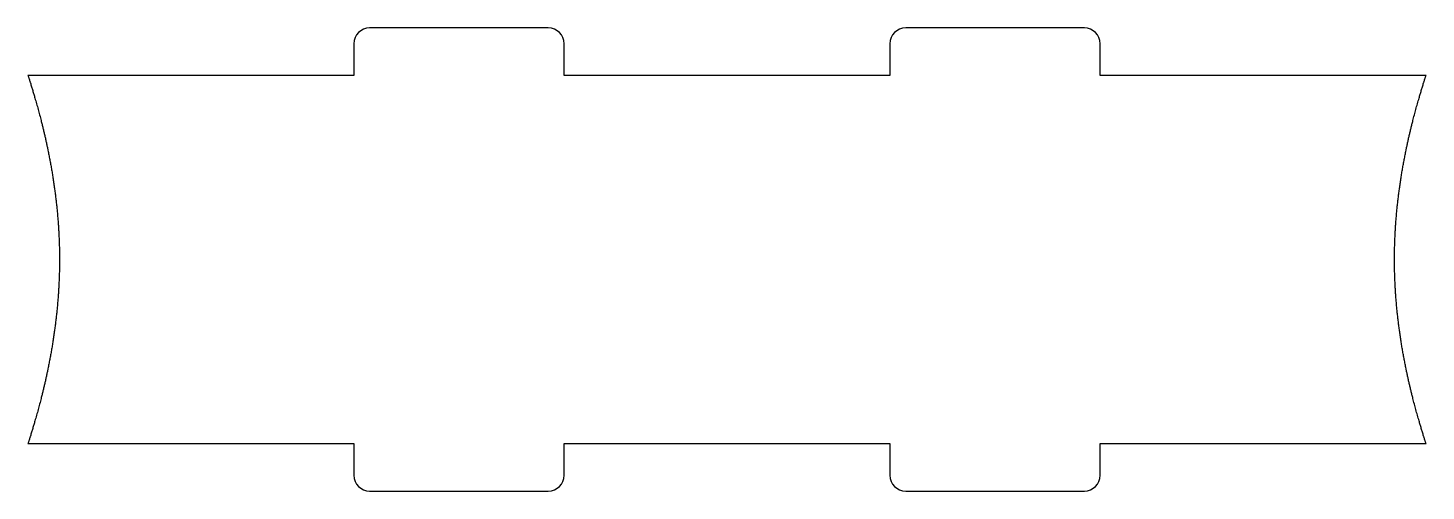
# Model space of a CAD drawing. Header units: millimetres. Extents: x -76 to 57, y -1 to 43.
import ezdxf

# ---------------------------------------------------------------- set-up
doc = ezdxf.new("R2010")
doc.units = ezdxf.units.MM
doc.layers.get('0').update_dxf_attribs({"linetype": 'CONTINUOUS'})

msp = doc.modelspace()

# ---------------------------------------------------------------- linework, layer by layer
for p, q in [((-27, 42.5), (-44, 42.5)), ((24, 42.5), (7, 42.5)), ((-45.5, 41), (-45.5, 38)), ((-25.5, 38), (-25.5, 41)), ((5.5, 41), (5.5, 38)), ((25.5, 38), (25.5, 41)), ((-45.5, 38), (-76.5, 38)), ((5.5, 38), (-25.5, 38)), ((56.5, 38), (25.5, 38)), ((-76.5, 3), (-45.5, 3)), ((-45.5, 3), (-45.5, 0)), ((-25.5, 0), (-25.5, 3)), ((-25.5, 3), (5.5, 3)), ((5.5, 3), (5.5, 0)), ((25.5, 0), (25.5, 3)), ((25.5, 3), (56.5, 3)), ((-44, -1.5), (-27, -1.5)), ((7, -1.5), (24, -1.5))]:
    msp.add_line(p, q)
for centre, start, end in [((-44, 41), 90, 180), ((-27, 41), 0, 90), ((7, 41), 90, 180), ((24, 41), 0, 90), ((-44, 0), 180, 270), ((-27, 0), 270, 360), ((7, 0), 180, 270), ((24, 0), 270, 360)]:
    msp.add_arc(centre, 1.5, start, end)
for points in [[(-76.5, 38), (-76.27, 37.3), (-75.84, 35.9), (-75.24, 33.8), (-74.57, 31), (-73.95, 27.5), (-73.57, 24), (-73.43, 20.5), (-73.57, 17), (-73.95, 13.5), (-74.57, 10), (-75.24, 7.2), (-75.84, 5.1), (-76.27, 3.7), (-76.5, 3)], [(56.5, 3), (56.27, 3.7), (55.84, 5.1), (55.24, 7.2), (54.57, 10), (53.95, 13.5), (53.57, 17), (53.43, 20.5), (53.57, 24), (53.95, 27.5), (54.57, 31), (55.24, 33.8), (55.84, 35.9), (56.27, 37.3), (56.5, 38)]]:
    msp.add_open_spline(points, degree=5)

doc.saveas('drawing.dxf')
